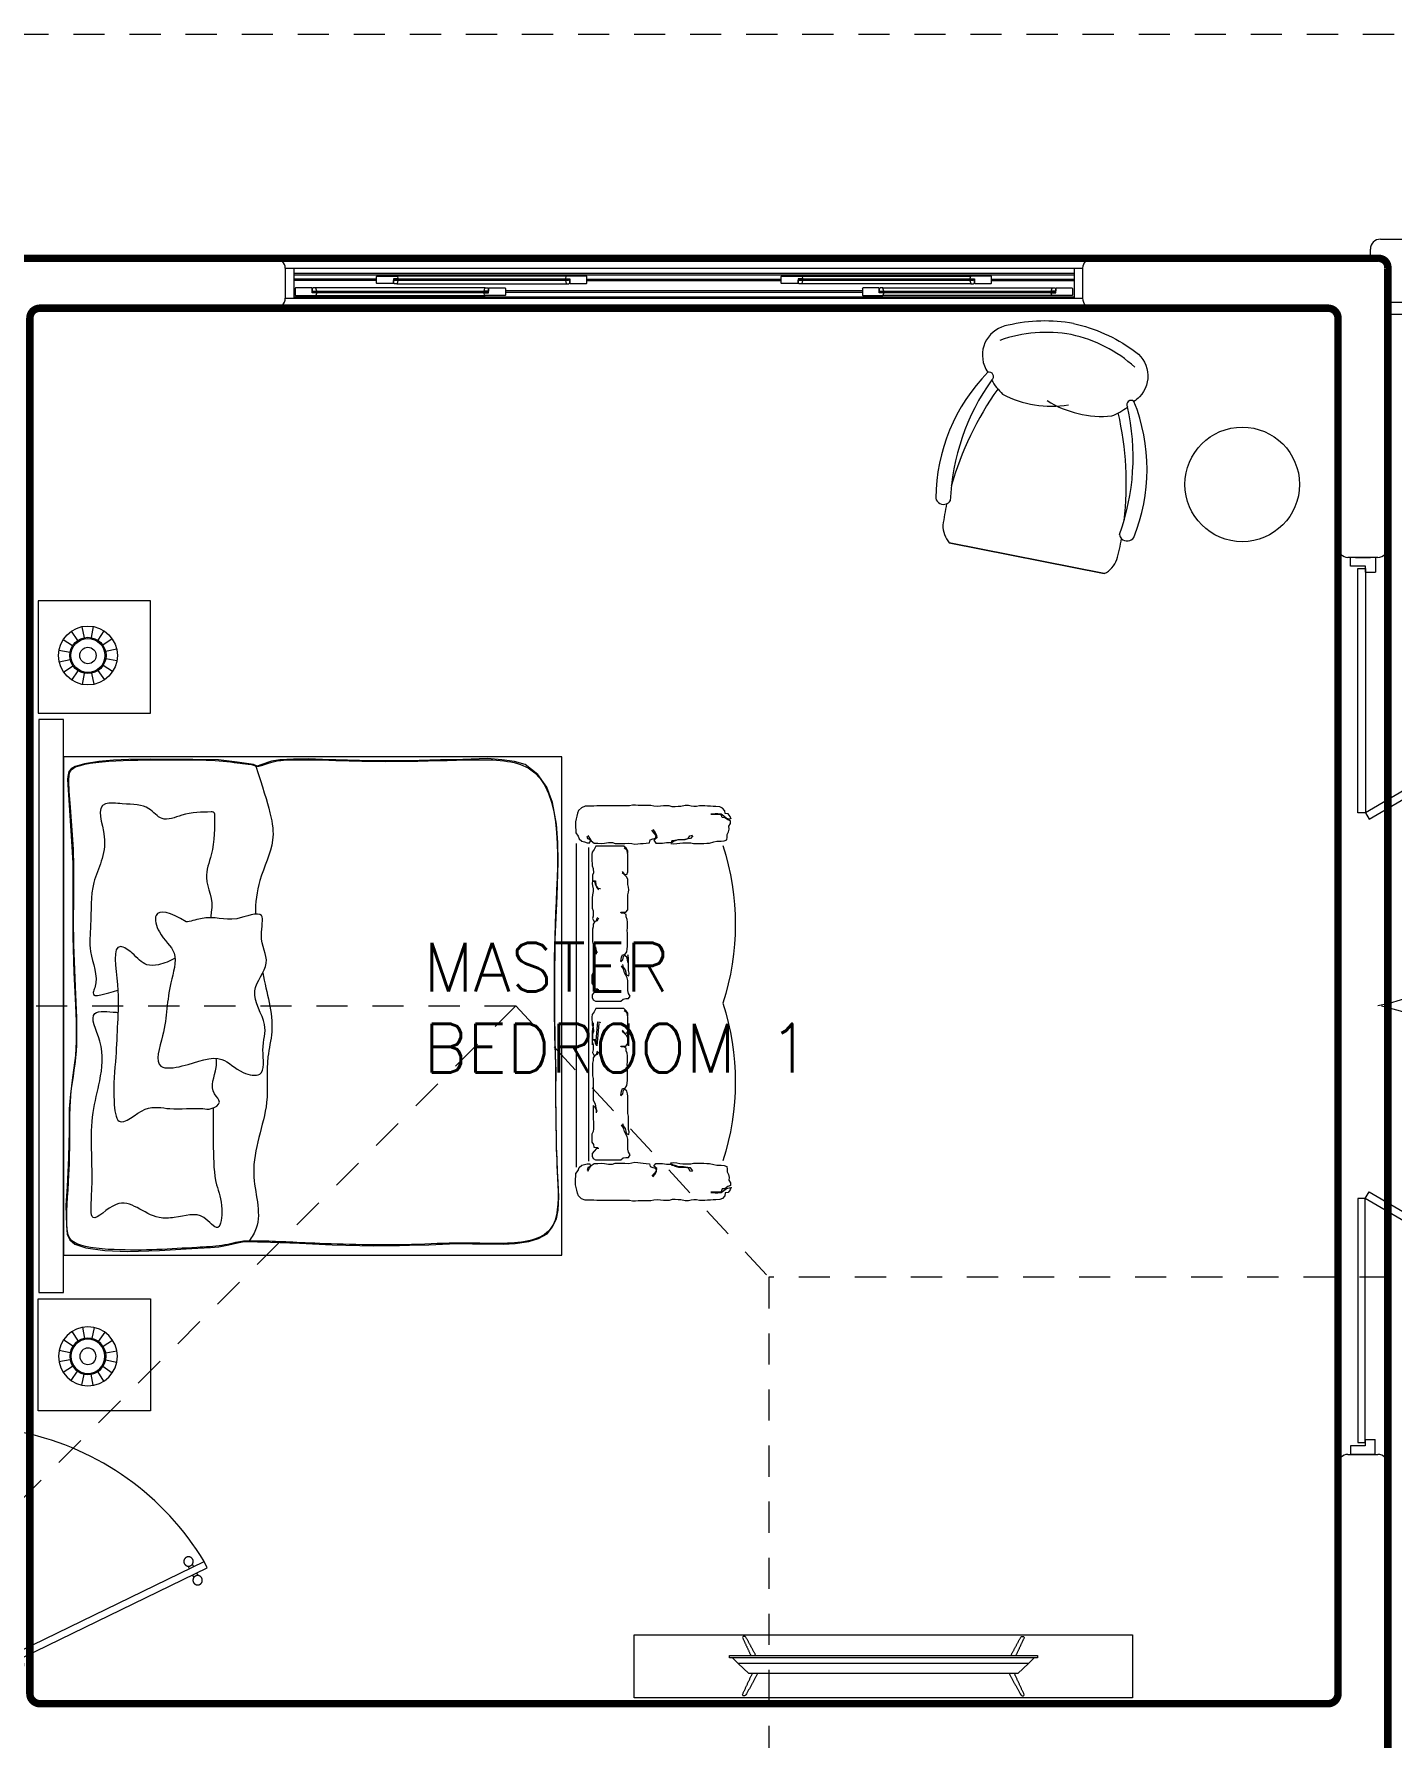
# Model space of a CAD drawing. Header units: metres. Extents: x 113 to 2416, y -346 to 476.
# Drawn here: x 224.13 to 229.58, y -203.99 to -197.15 of the extents above; entities that cross this region are included whole.
import ezdxf

# ---------------------------------------------------------------- set-up
doc = ezdxf.new("R2010")
doc.units = ezdxf.units.M
doc.linetypes.add('0', pattern=[0])
doc.linetypes.add('HIDDEN2', pattern=[0.1875, 0.125, -0.0625])
doc.layers.get('0').update_dxf_attribs({"color": 250, "linetype": '0', "lineweight": 20})
for name, color, linetype, lineweight in [('A-DOOR', 35, 'Continuous', 5), ('A-WALL', 250, 'Continuous', 20), ('baños', 140, 'Continuous', 0), ('cristales', 131, 'Continuous', 0), ('MOBILIARIOS', 252, 'Continuous', 0), ('muros bajitos', 252, 'Continuous', 5), ('piso', 253, 'Continuous', 0), ('textos', 7, 'Continuous', 0)]:
    doc.layers.add(name, color=color, linetype=linetype, lineweight=lineweight)
doc.layers.add('REVESTIMIENTO EXTERIOR', color=7, linetype='Continuous', lineweight=5, true_color=0xffdebd)
doc.layers.add('Techos 1', color=7, linetype='HIDDEN2', lineweight=9, true_color=0x42391a)
doc.styles.get("Standard").update_dxf_attribs({"font": 'arial.ttf', "height": 0.1875})

# ---------------------------------------------------------------- blocks, each defined once
blk = doc.blocks.new('A$Ca3ef8f56')
at = {"layer": 'MOBILIARIOS'}
for p, q in [((0.0032, 0.1527), (0.0032, 1.4519)), ((0.0532, 0.1694), (0.0532, 1.4284))]:
    blk.add_line(p, q, dxfattribs=at)
for points in [[(0.6249, 1.5324), (0.6212, 1.5434), (0.6126, 1.5544), (0.6016, 1.5556), (0.6004, 1.5666), (0.5906, 1.5776), (0.5796, 1.5825), (0.5637, 1.5837), (0.5527, 1.5837), (0.5417, 1.5849), (0.5307, 1.5849), (0.5197, 1.5862), (0.4977, 1.5862), (0.4867, 1.5837), (0.4757, 1.5837), (0.4647, 1.5849), (0.4537, 1.5874), (0.4402, 1.5874), (0.4231, 1.5837), (0.4121, 1.5837), (0.4011, 1.5825), (0.3889, 1.5825), (0.3766, 1.5862), (0.3534, 1.5862), (0.3412, 1.5849), (0.3302, 1.5837), (0.3143, 1.5849), (0.3033, 1.5874), (0.2519, 1.5874), (0.2409, 1.5886), (0.2299, 1.5886), (0.2177, 1.5862), (0.0868, 1.5862), (0.0746, 1.5849), (0.0391, 1.5849), (0.0245, 1.5788), (0.0122, 1.5678), (0.0086, 1.5568), (0.0061, 1.5446), (0.0037, 1.5336), (0, 1.5226), (0, 1.5116), (0.0012, 1.5006), (0.0024, 1.4884), (0.0024, 1.4774), (0.011, 1.4652), (0.0147, 1.4542), (0.0257, 1.4445), (0.0367, 1.442), (0.0477, 1.4383), (0.0587, 1.4383), (0.0611, 1.4493), (0.0501, 1.4542), (0.0477, 1.464)], [(0.4708, 1.4664), (0.4622, 1.4554), (0.4512, 1.4542), (0.4341, 1.4506), (0.4231, 1.4506), (0.4109, 1.4493), (0.3999, 1.4457), (0.3876, 1.4457), (0.3828, 1.4347), (0.395, 1.4335), (0.4072, 1.4347), (0.4194, 1.4371), (0.4317, 1.4383), (0.4635, 1.4383), (0.4745, 1.4359), (0.516, 1.4359), (0.527, 1.4371), (0.5381, 1.4371), (0.5552, 1.442), (0.5674, 1.4445), (0.5845, 1.4445), (0.5968, 1.4457), (0.6078, 1.4493), (0.609, 1.4603), (0.609, 1.4713), (0.6151, 1.4823), (0.6175, 1.4933), (0.6163, 1.5043), (0.6224, 1.5153), (0.6224, 1.5263), (0.6114, 1.53), (0.6004, 1.5385), (0.5894, 1.5397), (0.5845, 1.5507), (0.5735, 1.552), (0.5442, 1.552)], [(0.5442, 1.5544), (0.5613, 1.5556), (0.5723, 1.5556), (0.5845, 1.5544), (0.5955, 1.5458), (0.6065, 1.5373), (0.6175, 1.5348), (0.6212, 1.5348)], [(0.0501, 1.4677), (0.0563, 1.4567), (0.0636, 1.4457), (0.0758, 1.4371), (0.0905, 1.4371), (0.1064, 1.4359), (0.1174, 1.4371), (0.1333, 1.4396), (0.1492, 1.4396), (0.1602, 1.4359), (0.1981, 1.4359), (0.2152, 1.4371), (0.2262, 1.4347), (0.2385, 1.4322), (0.2507, 1.4335), (0.2617, 1.4347), (0.2727, 1.4359), (0.2837, 1.4371), (0.2972, 1.4383), (0.2996, 1.4493), (0.3106, 1.4542), (0.3216, 1.4567), (0.3241, 1.4677), (0.3143, 1.4787), (0.3069, 1.4884)], [(0.3106, 1.4909), (0.3204, 1.4799), (0.3253, 1.4689), (0.3265, 1.4579), (0.3155, 1.4481), (0.3228, 1.4371), (0.3497, 1.4371), (0.3656, 1.4396), (0.3779, 1.4396), (0.3889, 1.4408), (0.3999, 1.4481), (0.4133, 1.4518), (0.4402, 1.4518), (0.4525, 1.4554), (0.4598, 1.4664), (0.4696, 1.4689)], [(0.0844, 1.234), (0.0844, 1.2238), (0.081, 1.2135), (0.0708, 1.205), (0.0708, 1.2579), (0.0725, 1.2715), (0.0725, 1.2988), (0.0708, 1.309), (0.0656, 1.3192), (0.0656, 1.3516), (0.0725, 1.3618), (0.0742, 1.372), (0.0844, 1.3737), (0.0895, 1.3737)], [(0.0946, 1.3772), (0.0844, 1.3772), (0.0759, 1.3874), (0.0673, 1.3976), (0.0673, 1.4078), (0.0708, 1.4181), (0.081, 1.4232), (0.1822, 1.4232), (0.1924, 1.4146), (0.2026, 1.4129), (0.2129, 1.4129), (0.2197, 1.4027), (0.2129, 1.3925), (0.2112, 1.3806), (0.2112, 1.3397), (0.2078, 1.3294), (0.2026, 1.3192), (0.1975, 1.309), (0.1941, 1.2988), (0.189, 1.2885), (0.1856, 1.2817)], [(0.189, 1.2766), (0.1924, 1.2868), (0.1992, 1.2971), (0.2026, 1.3073), (0.2044, 1.3175), (0.2146, 1.3209), (0.2163, 1.3107), (0.2129, 1.3005), (0.2129, 1.2476), (0.2112, 1.2374), (0.2112, 1.1675), (0.2095, 1.1573), (0.2061, 1.1471), (0.1958, 1.1385), (0.1907, 1.1488), (0.189, 1.159), (0.1822, 1.1658)], [(0.0929, 0.9903), (0.0878, 1.0005), (0.0776, 1.0039), (0.0708, 1.0141), (0.0708, 1.0244), (0.069, 1.0346), (0.069, 1.0857), (0.0708, 1.0959), (0.0708, 1.1829), (0.0776, 1.1948), (0.081, 1.205), (0.0827, 1.2152), (0.0861, 1.2272), (0.0861, 1.2289)], [(0.1822, 1.1641), (0.1856, 1.1471), (0.189, 1.1368), (0.1992, 1.1351), (0.2061, 1.1249), (0.2078, 1.1147), (0.2095, 1.1028), (0.2095, 1.0499), (0.2078, 1.0397), (0.2095, 1.0295), (0.2095, 1.0056), (0.2078, 0.9954), (0.2044, 0.9852), (0.2044, 0.9749), (0.1941, 0.9698), (0.1839, 0.9698), (0.1822, 0.9664), (0.2026, 0.9664), (0.2112, 0.9562), (0.2112, 0.8965), (0.2129, 0.8863), (0.2146, 0.8761), (0.2129, 0.9659), (0.2112, 0.9556), (0.2112, 0.9352), (0.2061, 0.925), (0.1958, 0.9147), (0.1873, 0.9079)], [(0.2112, 0.8449), (0.2112, 0.8346), (0.2044, 0.8244), (0.1941, 0.8159), (0.0827, 0.8159), (0.0759, 0.8295), (0.0673, 0.8397), (0.0656, 0.85), (0.0656, 0.8602), (0.0673, 0.8704), (0.0673, 0.8806), (0.0708, 0.8909), (0.0725, 0.9079), (0.069, 0.9181), (0.069, 0.9386), (0.081, 0.9403), (0.0827, 0.959), (0.0895, 0.8693), (0.0998, 0.871), (0.0981, 0.8744)], [(0.0946, 0.8761), (0.0861, 0.9659), (0.081, 0.9556), (0.0793, 0.9454), (0.069, 0.9403), (0.0673, 0.9505), (0.069, 0.9607), (0.0708, 0.8727), (0.0708, 0.8829), (0.069, 0.8965), (0.0673, 0.9085), (0.0673, 0.9494), (0.0708, 0.9613), (0.0708, 0.9818), (0.069, 0.992), (0.0742, 1.0022), (0.0844, 1.0005), (0.0878, 0.9903), (0.0895, 0.9869)], [(0.1873, 0.9028), (0.1958, 0.913), (0.2061, 0.9147), (0.2112, 0.9045), (0.2112, 0.8517), (0.2095, 0.8414), (0.2061, 0.8312), (0.1958, 0.8244)], [(0.0946, 0.74), (0.0844, 0.74), (0.0759, 0.7502), (0.0673, 0.7604), (0.0673, 0.7707), (0.0708, 0.7809), (0.081, 0.786), (0.1822, 0.786), (0.1924, 0.7775), (0.2026, 0.7758), (0.2129, 0.7758), (0.2197, 0.7656), (0.2129, 0.7553), (0.2112, 0.7434), (0.2112, 0.7025), (0.2078, 0.6923), (0.2026, 0.6821), (0.1975, 0.6718), (0.1941, 0.6616), (0.189, 0.6514), (0.1856, 0.6446)], [(0.0844, 0.5968), (0.0844, 0.5866), (0.081, 0.5764), (0.0708, 0.5679), (0.0708, 0.6207), (0.0725, 0.6343), (0.0725, 0.6616), (0.0708, 0.6718), (0.0656, 0.6821), (0.0656, 0.7144), (0.0725, 0.7247), (0.0742, 0.7349), (0.0844, 0.7366), (0.0895, 0.7366)], [(0.189, 0.6394), (0.1924, 0.6497), (0.1992, 0.6599), (0.2026, 0.6701), (0.2044, 0.6803), (0.2146, 0.6838), (0.2163, 0.6735), (0.2129, 0.6633), (0.2129, 0.6105), (0.2112, 0.6002), (0.2112, 0.6304), (0.2095, 0.6201), (0.2061, 0.6099), (0.1958, 0.6014), (0.1907, 0.6116), (0.189, 0.6218), (0.1822, 0.6287)], [(0.0929, 0.4531), (0.0878, 0.4633), (0.0776, 0.4668), (0.0708, 0.477), (0.0708, 0.4872), (0.069, 0.4974), (0.069, 0.5486), (0.0708, 0.5588), (0.0708, 0.6457), (0.0776, 0.6576), (0.081, 0.5679), (0.0827, 0.5781), (0.0861, 0.59), (0.0861, 0.5917)], [(0.1822, 0.627), (0.1856, 0.6099), (0.189, 0.5997), (0.1992, 0.598), (0.2061, 0.5878), (0.2078, 0.5775), (0.2095, 0.5656), (0.2095, 0.5128), (0.2078, 0.5025), (0.2095, 0.4923), (0.2095, 0.4685), (0.2078, 0.4582), (0.2044, 0.448), (0.2044, 0.4378), (0.1941, 0.4327), (0.1839, 0.4327), (0.1822, 0.4293), (0.2026, 0.4293), (0.2112, 0.419), (0.2112, 0.3594), (0.2129, 0.3492), (0.2146, 0.3389), (0.2129, 0.3287), (0.2112, 0.3185), (0.2112, 0.298), (0.2061, 0.2878), (0.1958, 0.2776), (0.1873, 0.2708)], [(0.0946, 0.3389), (0.0861, 0.3287), (0.081, 0.3185), (0.0793, 0.3083), (0.069, 0.3031), (0.0673, 0.3134), (0.069, 0.3236), (0.0708, 0.3355), (0.0708, 0.3457), (0.069, 0.3594), (0.0673, 0.3713), (0.0673, 0.4122), (0.0708, 0.4241), (0.0708, 0.4446), (0.069, 0.4548), (0.0742, 0.465), (0.0844, 0.4633), (0.0878, 0.4531), (0.0895, 0.4497)], [(0.2112, 0.1926), (0.2112, 0.1824), (0.2044, 0.1721), (0.1941, 0.1636), (0.0827, 0.1636), (0.0759, 0.1772), (0.0673, 0.1875), (0.0656, 0.1977), (0.0656, 0.223), (0.0673, 0.2333), (0.0673, 0.2435), (0.0708, 0.2537), (0.0725, 0.2708), (0.069, 0.281), (0.069, 0.3014), (0.081, 0.3031), (0.0827, 0.3219), (0.0895, 0.3321), (0.0998, 0.3338), (0.0981, 0.3372)], [(0.1873, 0.2656), (0.1958, 0.2759), (0.2061, 0.2776), (0.2112, 0.2673), (0.2112, 0.1994), (0.2095, 0.1892), (0.2061, 0.179), (0.1958, 0.1721)], [(0.6249, 0.0562), (0.6212, 0.0452), (0.6126, 0.0342), (0.6016, 0.033), (0.6004, 0.022), (0.5906, 0.011), (0.5796, 0.0061), (0.5637, 0.0049), (0.5527, 0.0049), (0.5417, 0.0037), (0.5307, 0.0037), (0.5197, 0.0024), (0.4977, 0.0024), (0.4867, 0.0049), (0.4757, 0.0049), (0.4647, 0.0037), (0.4537, 0.0012), (0.4402, 0.0012), (0.4231, 0.0049), (0.4121, 0.0049), (0.4011, 0.0061), (0.3889, 0.0061), (0.3766, 0.0024), (0.3534, 0.0024), (0.3412, 0.0037), (0.3302, 0.0049), (0.3143, 0.0037), (0.3033, 0.0012), (0.2519, 0.0012), (0.2409, 0), (0.2299, 0), (0.2177, 0.0024), (0.0868, 0.0024), (0.0746, 0.0037), (0.0391, 0.0037), (0.0245, 0.0098), (0.0122, 0.0208), (0.0086, 0.0318), (0.0061, 0.044), (0.0037, 0.055), (0, 0.066), (0, 0.077), (0.0012, 0.088), (0.0024, 0.1002), (0.0024, 0.1112), (0.011, 0.1234), (0.0147, 0.1344), (0.0257, 0.1441), (0.0367, 0.1466), (0.0477, 0.1503), (0.0587, 0.1503), (0.0611, 0.1393), (0.0501, 0.1344), (0.0477, 0.1246)], [(0.0501, 0.1209), (0.0563, 0.1319), (0.0636, 0.1429), (0.0758, 0.1515), (0.0905, 0.1515), (0.1064, 0.1527), (0.1174, 0.1515), (0.1333, 0.149), (0.1492, 0.149), (0.1602, 0.1527), (0.1981, 0.1527), (0.2152, 0.1515), (0.2262, 0.1539), (0.2385, 0.1564), (0.2507, 0.1551), (0.2617, 0.1539), (0.2727, 0.1527), (0.2837, 0.1515), (0.2972, 0.1503), (0.2996, 0.1393), (0.3106, 0.1344), (0.3216, 0.1319), (0.3241, 0.1209), (0.3143, 0.1099), (0.3069, 0.1002)], [(0.3106, 0.0977), (0.3204, 0.1087), (0.3253, 0.1197), (0.3265, 0.1307), (0.3155, 0.1405), (0.3228, 0.1515), (0.3497, 0.1515), (0.3656, 0.149), (0.3779, 0.149), (0.3889, 0.1478), (0.3999, 0.1405), (0.4133, 0.1368), (0.4402, 0.1368), (0.4525, 0.1332), (0.4598, 0.1222), (0.4696, 0.1197)], [(0.4708, 0.1222), (0.4622, 0.1332), (0.4512, 0.1344), (0.4341, 0.138), (0.4231, 0.138), (0.4109, 0.1393), (0.3999, 0.1429), (0.3876, 0.1429), (0.3828, 0.1539), (0.395, 0.1551), (0.4072, 0.1539), (0.4194, 0.1515), (0.4317, 0.1503), (0.4635, 0.1503), (0.4745, 0.1527), (0.516, 0.1527), (0.527, 0.1515), (0.5381, 0.1515), (0.5552, 0.1466), (0.5674, 0.1441), (0.5845, 0.1441), (0.5968, 0.1429), (0.6078, 0.1393), (0.609, 0.1283), (0.609, 0.1173), (0.6151, 0.1063), (0.6175, 0.0953), (0.6163, 0.0843), (0.6224, 0.0733), (0.6224, 0.0623), (0.6114, 0.0586), (0.6004, 0.0501), (0.5894, 0.0489), (0.5845, 0.0379), (0.5735, 0.0366), (0.5442, 0.0366)], [(0.5442, 0.0342), (0.5613, 0.033), (0.5723, 0.033), (0.5845, 0.0342), (0.5955, 0.0428), (0.6065, 0.0513), (0.6175, 0.0537), (0.6212, 0.0537)]]:
    blk.add_lwpolyline(points, dxfattribs=at)
for centre in [(-0.3846, 1.1107), (-0.3846, 0.4779)]:
    blk.add_arc(centre, 1.0261, 342.03988, 17.96012, dxfattribs=at)
blk = doc.blocks.new('A$Ca77e88c0')
at = {"layer": 'MOBILIARIOS', "linetype": 'Continuous'}
for p, q in [((0, 1.3457), (0.2432, 0.761)), ((0.2435, 0.7603), (0, 1.3457))]:
    blk.add_line(p, q, dxfattribs=at)
for points in [[(1.0081, 1.4216, 0.103931), (0.8565, 1.6353, 0.481643), (0.668, 1.624, 0.047693), (0.6541, 1.5985, 0.047693)], [(1.0081, 1.4216, -0.103931), (1.0528, 1.1635, -0.481643), (0.9119, 1.0378, -0.047693), (0.884, 1.0459, -0.047693)]]:
    blk.add_lwpolyline(points, format="xyb", dxfattribs=at)
blk.add_circle((0.8492, 0.4996), 0.2299, dxfattribs=at)
for centre, radius, start, end in [((0.5212, 0.8742), 0.7364, 79.59643, 123.14146), ((0.6434, 1.5847), 0.0175, 250.45416, 52.05868), ((0.6434, 1.5847), 0.0175, 250.45416, 52.05868), ((0.4617, 1.1866), 0.5495, 23.33144, 53.59476), ((0.4617, 1.1866), 0.5495, 23.33144, 53.59476), ((0.612, 0.6674), 0.9011, 88.37632, 121.47958), ((0.612, 0.6674), 0.9011, 88.37632, 121.47958), ((0.5865, 0.2493), 1.2787, 88.45422, 107.93514), ((0.5865, 0.2493), 1.2787, 88.45422, 107.93514), ((0.8583, 1.4567), 0.2476, 153.21646, 169.91816), ((0.8583, 1.4567), 0.2476, 153.21646, 169.91816), ((0.4823, 0.53), 0.9795, 111.46313, 116.51175), ((0.1421, 1.4684), 0.0325, 136.37866, 235.73513), ((0.1421, 1.4684), 0.0325, 235.69793, 268.75394), ((1.0281, 1.5426), 0.4158, 185.87863, 223.40331), ((1.0281, 1.5426), 0.4158, 185.87863, 223.40331), ((0.0995, 1.3192), 0.1029, 121.9514, 165.06161), ((0.4562, 1.1998), 0.5495, 351.57503, 21.83835), ((0.4562, 1.1998), 0.5495, 351.57503, 21.83835), ((1.108, 1.3505), 0.4158, 181.76648, 219.29117), ((0.1939, 1.6724), 0.9011, 283.69021, 316.79348), ((0.1939, 1.6724), 0.9011, 283.69021, 316.79348), ((0.2766, 1.4622), 0.7364, 282.02833, 325.57337), ((-0.1206, 1.9492), 1.2787, 297.23466, 316.71557), ((-0.1206, 1.9492), 1.2787, 297.23466, 316.71557), ((0.9273, 1.2907), 0.2476, 235.25163, 251.95333), ((0.9273, 1.2907), 0.2476, 235.25163, 251.95333), ((0.8666, 1.048), 0.0175, 353.11111, 154.71564), ((0.8666, 1.048), 0.0175, 353.11111, 154.71564), ((0.2948, 0.8495), 0.1029, 240.09136, 283.20158), ((0.0052, 1.6774), 0.9795, 288.64122, 293.68984), ((0.4307, 0.7745), 0.0325, 169.43466, 268.79113), ((0.4307, 0.7745), 0.0325, 136.37866, 169.43466), ((0.4307, 0.7745), 0.0325, 136.37866, 169.43466)]:
    blk.add_arc(centre, radius, start, end, dxfattribs=at)
blk = doc.blocks.new('A$C58f5b6b7')
at = {"layer": 'MOBILIARIOS'}
for points in [[(0, 0.2526), (2, 0.2526), (2, 0), (0, 0)], [(0.382, 0.1596), (0.382, 0.1691), (1.618, 0.1691), (1.618, 0.1596)]]:
    blk.add_lwpolyline(points, close=True, dxfattribs=at)
for points in [[(1.6059, 0.1595), (1.5823, 0.1372), (1, 0.1372), (0.4177, 0.1372), (0.3941, 0.1595)], [(1.5823, 0.1372), (1.54, 0.0973), (0.46, 0.0973), (0.4177, 0.1372)]]:
    blk.add_lwpolyline(points, dxfattribs=at)
for points, degree in [([(0.4512, 0.2382, -0.0047), (0.4469, 0.2461, -0.0047), (0.4415, 0.2461, -0.0047), (0.4325, 0.2461, -0.0047), (0.4368, 0.237, -0.0047)], 3), ([(0.4368, 0.237, -0.0047), (0.4526, 0.2031, -0.0047), (0.4683, 0.1691, -0.0047)], 2), ([(0.4885, 0.1691, -0.0047), (0.4698, 0.2037, -0.0047), (0.4512, 0.2382, -0.0047)], 2), ([(1.5115, 0.1691, -0.0047), (1.5302, 0.2037, -0.0047), (1.5488, 0.2382, -0.0047)], 2), ([(1.5632, 0.237, -0.0047), (1.5474, 0.2031, -0.0047), (1.5317, 0.1691, -0.0047)], 2), ([(1.5488, 0.2382, -0.0047), (1.5531, 0.2461, -0.0047), (1.5585, 0.2461, -0.0047), (1.5675, 0.2461, -0.0047), (1.5632, 0.237, -0.0047)], 3), ([(0.4368, 0.0172, -0.0047), (0.4554, 0.0572, -0.0047), (0.474, 0.0973, -0.0047)], 2), ([(0.4951, 0.0973, -0.0047), (0.4731, 0.0566, -0.0047), (0.4512, 0.016, -0.0047)], 2), ([(1.5049, 0.0973), (1.5269, 0.0566), (1.5488, 0.016)], 2), ([(1.5632, 0.0172), (1.5446, 0.0572), (1.526, 0.0973)], 2)]:
    blk.add_open_spline(points, degree=degree, dxfattribs=at)
for points in [[(0.4512, 0.016, -0.0047), (0.4469, 0.0081, -0.0047), (0.4415, 0.0081, -0.0047), (0.4325, 0.0081, -0.0047), (0.4368, 0.0172, -0.0047)], [(1.5488, 0.016), (1.5531, 0.0081), (1.5585, 0.0081), (1.5675, 0.0081), (1.5632, 0.0172)]]:
    blk.add_open_spline(points, degree=3, knots=[-0.08544201, -0.08544201, -0.08544201, -0.08544201, -0.04272101, 0, 0, 0, 0], dxfattribs=at)
blk = doc.blocks.new('A$Cb50f4bf1')
at = {"layer": 'MOBILIARIOS'}
for p, q in [((0.45, 0.45), (0, 0.45)), ((0, 0.45), (0, 0)), ((0.45, 0), (0.45, 0.45)), ((0.1635, 0.348), (0.1893, 0.3107)), ((0.2058, 0.3663), (0.2154, 0.322)), ((0.2519, 0.3671), (0.2438, 0.3224)), ((0.2948, 0.3501), (0.2703, 0.312)), ((0.1314, 0.3148), (0.1695, 0.2902)), ((0.328, 0.318), (0.2907, 0.2922)), ((0.3463, 0.2757), (0.302, 0.2661)), ((0.1144, 0.2719), (0.1591, 0.2638)), ((0.1152, 0.2258), (0.1595, 0.2353)), ((0.1335, 0.1834), (0.1708, 0.2092)), ((0.3301, 0.1867), (0.292, 0.2112)), ((0.3471, 0.2296), (0.3025, 0.2377)), ((0.1667, 0.1514), (0.1913, 0.1895)), ((0.2096, 0.1344), (0.2177, 0.179)), ((0.2557, 0.1352), (0.2462, 0.1795)), ((0.2981, 0.1535), (0.2723, 0.1908)), ((0, 0), (0.45, 0))]:
    blk.add_line(p, q, dxfattribs=at)
for radius in [0.1182, 0.0729, 0.0684, 0.0328]:
    blk.add_circle((0.2308, 0.2507), radius, dxfattribs=at)
blk = doc.blocks.new('puerta 1.00')
at = {"layer": 'A-DOOR'}
for p, q in [((-0.15, -0.0125), (-0.9369, -0.3949)), ((-0.1376, -0.038), (-0.9245, -0.4204)), ((-0.1376, -0.038), (-0.15, -0.0125)), ((-0.9369, -0.3949), (-0.9245, -0.4204)), ((-0.8946, -0.3743), (-0.8996, -0.3641)), ((-0.8777, -0.3661), (-0.8826, -0.3559)), ((-0.8822, -0.3998), (-0.8772, -0.4101)), ((-0.8653, -0.3916), (-0.8603, -0.4018))]:
    blk.add_line(p, q, dxfattribs=at)
for points in [[(-0.08, 0), (-0.08, -0.025), (-0.125, -0.025), (-0.125, -0.0125), (-0.2, -0.0125), (-0.2, 0), (-0.08, 0)], [(-0.08, -0.95), (-0.08, -0.925), (-0.125, -0.925), (-0.125, -0.9375), (-0.2, -0.9375), (-0.2, -0.95), (-0.08, -0.95)]]:
    blk.add_lwpolyline(points, dxfattribs=at)
blk.add_arc((0.0366, 0.1602), 1.1229, 211.13358, 257.83427, dxfattribs=at)
for points in [[(-0.8982, -0.3642), (-0.9033, -0.3642), (-0.912, -0.3591), (-0.917, -0.3504), (-0.917, -0.3403), (-0.912, -0.3316), (-0.9033, -0.3265), (-0.8932, -0.3265), (-0.8844, -0.3316), (-0.8794, -0.3403), (-0.8794, -0.3504), (-0.8844, -0.3591), (-0.8932, -0.3642), (-0.8982, -0.3642)], [(-0.8617, -0.4394), (-0.8667, -0.4394), (-0.8754, -0.4344), (-0.8805, -0.4256), (-0.8805, -0.4156), (-0.8754, -0.4068), (-0.8667, -0.4018), (-0.8566, -0.4018), (-0.8479, -0.4068), (-0.8428, -0.4156), (-0.8428, -0.4257), (-0.8479, -0.4344), (-0.8566, -0.4394), (-0.8617, -0.4394)]]:
    blk.add_open_spline(points, degree=2, dxfattribs=at)
blk = doc.blocks.new('A$C2f9b60d5')
at = {"layer": 'A-DOOR'}
for p, q in [((0, 0.1005), (0.06, 0.1005)), ((0, 0.1005), (0, 0.0005)), ((0.06, 0.0605), (0.06, 0.1005)), ((3.6, 0.1), (3.54, 0.1)), ((3.54, 0.06), (3.54, 0.1)), ((3.6, 0.1), (3.6, 0)), ((0.035, 0.0005), (0, 0.0005)), ((0.035, 0.0605), (0.035, 0.0005)), ((0.06, 0.0605), (0.035, 0.0605)), ((3.54, 0.06), (3.565, 0.06)), ((3.565, 0.06), (3.565, 0)), ((3.565, 0), (3.6, 0))]:
    blk.add_line(p, q, dxfattribs=at)
for points in [[(0.6314, 0.7341), (1.0247, 0.0604), (1.0509, 0.0757), (0.6576, 0.7494)], [(2.9658, 0.7337), (2.5723, 0.0601), (2.5462, 0.0754), (2.9397, 0.749)], [(0.0446, 0.0605), (1.0247, 0.0604), (1.0247, 0.0301), (0.0446, 0.0302)], [(3.5524, 0.06), (2.5723, 0.0601), (2.5723, 0.0298), (3.5524, 0.0297)]]:
    blk.add_lwpolyline(points, close=True, dxfattribs=at)
at = {"layer": 'A-DOOR', "linetype": 'HIDDEN2'}
for centre, start, end in [((0.96, -0.0488), 10.76134, 110.74881), ((2.637, -0.0491), 69.23247, 169.21994)]:
    blk.add_arc(centre, 0.8536, start, end, dxfattribs=at)
blk = doc.blocks.new('PL BASE 2N NASAS 09')
at = {"layer": 'A-DOOR'}
for p, q in [((175.1325, -5.2117), (178.4125, -5.2117)), ((175.1725, -5.2517), (178.3725, -5.2517)), ((175.2065, -5.2517), (175.2065, -5.3717)), ((178.3385, -5.2517), (178.3385, -5.3717)), ((175.2065, -5.2717), (178.3385, -5.2717)), ((175.214, -5.3307), (175.2125, -5.3322)), ((175.2125, -5.3322), (175.2125, -5.3592)), ((175.279, -5.3307), (175.214, -5.3307)), ((175.2805, -5.3322), (175.279, -5.3307)), ((175.2805, -5.3497), (175.2805, -5.3322)), ((175.9753, -5.3297), (175.2938, -5.3297)), ((175.5385, -5.2842), (175.54, -5.2827)), ((175.5385, -5.3112), (175.5385, -5.2842)), ((175.54, -5.3127), (175.5385, -5.3112)), ((175.54, -5.2827), (175.6207, -5.2827)), ((175.605, -5.3127), (175.54, -5.3127)), ((175.6065, -5.3112), (175.605, -5.3127)), ((175.624, -5.2937), (175.6065, -5.2937)), ((175.6065, -5.2937), (175.6065, -5.3112)), ((175.6065, -5.2967), (175.6115, -5.2967)), ((175.6065, -5.2967), (175.6115, -5.2967)), ((175.6115, -5.2947), (175.6175, -5.2987)), ((175.6115, -5.2987), (175.6175, -5.2947)), ((175.6198, -5.3137), (176.3013, -5.3137)), ((175.6207, -5.2827), (175.6225, -5.2842)), ((176.3004, -5.2827), (175.6207, -5.2827)), ((175.6225, -5.2842), (175.6245, -5.2922)), ((175.6245, -5.2932), (175.624, -5.2937)), ((175.6245, -5.2922), (175.6245, -5.2932)), ((175.9885, -5.3322), (175.99, -5.3307)), ((175.9885, -5.3497), (175.9885, -5.3322)), ((175.99, -5.3307), (176.055, -5.3307)), ((176.0565, -5.3322), (176.055, -5.3307)), ((176.0565, -5.3322), (176.0565, -5.3592)), ((176.2986, -5.2842), (176.2965, -5.2922)), ((176.2965, -5.2922), (176.2965, -5.2932)), ((176.2965, -5.2932), (176.297, -5.2937)), ((176.297, -5.2937), (176.3145, -5.2937)), ((176.3004, -5.2827), (176.2986, -5.2842)), ((176.381, -5.2827), (176.3004, -5.2827)), ((176.3095, -5.2947), (176.3035, -5.2987)), ((176.3095, -5.2987), (176.3035, -5.2947)), ((176.3145, -5.2967), (176.3095, -5.2967)), ((176.3145, -5.2967), (176.3095, -5.2967)), ((176.3145, -5.2937), (176.3145, -5.3112)), ((176.3145, -5.3112), (176.316, -5.3127)), ((176.316, -5.3127), (176.381, -5.3127)), ((176.3825, -5.2842), (176.381, -5.2827)), ((176.381, -5.3127), (176.3825, -5.3112)), ((176.3825, -5.3112), (176.3825, -5.2842)), ((177.1625, -5.2842), (177.164, -5.2827)), ((177.1625, -5.3112), (177.1625, -5.2842)), ((177.164, -5.3127), (177.1625, -5.3112)), ((177.164, -5.2827), (177.2447, -5.2827)), ((177.229, -5.3127), (177.164, -5.3127)), ((177.2305, -5.3112), (177.229, -5.3127)), ((177.248, -5.2937), (177.2305, -5.2937)), ((177.2305, -5.2937), (177.2305, -5.3112)), ((177.2305, -5.2967), (177.2355, -5.2967)), ((177.2305, -5.2967), (177.2355, -5.2967)), ((177.2355, -5.2947), (177.2415, -5.2987)), ((177.2355, -5.2987), (177.2415, -5.2947)), ((177.9253, -5.3137), (177.2438, -5.3137)), ((177.2447, -5.2827), (177.2465, -5.2842)), ((177.2447, -5.2827), (177.9244, -5.2827)), ((177.2465, -5.2842), (177.2485, -5.2922)), ((177.2485, -5.2932), (177.248, -5.2937)), ((177.2485, -5.2922), (177.2485, -5.2932)), ((177.4885, -5.3322), (177.49, -5.3307)), ((177.4885, -5.3322), (177.4885, -5.3592)), ((177.555, -5.3307), (177.49, -5.3307)), ((177.5565, -5.3322), (177.555, -5.3307)), ((177.5565, -5.3497), (177.5565, -5.3322)), ((177.5698, -5.3297), (178.2513, -5.3297)), ((177.9226, -5.2842), (177.9205, -5.2922)), ((177.9205, -5.2922), (177.9205, -5.2932)), ((177.9205, -5.2932), (177.921, -5.2937)), ((177.921, -5.2937), (177.9385, -5.2937)), ((177.9244, -5.2827), (177.9226, -5.2842)), ((178.005, -5.2827), (177.9244, -5.2827)), ((177.9335, -5.2947), (177.9275, -5.2987)), ((177.9335, -5.2987), (177.9275, -5.2947)), ((177.9385, -5.2967), (177.9335, -5.2967)), ((177.9385, -5.2967), (177.9335, -5.2967)), ((177.9385, -5.2937), (177.9385, -5.3112)), ((177.9385, -5.3112), (177.94, -5.3127)), ((177.94, -5.3127), (178.005, -5.3127)), ((178.0065, -5.2842), (178.005, -5.2827)), ((178.005, -5.3127), (178.0065, -5.3112)), ((178.0065, -5.3112), (178.0065, -5.2842)), ((178.2645, -5.3322), (178.266, -5.3307)), ((178.2645, -5.3497), (178.2645, -5.3322)), ((178.266, -5.3307), (178.331, -5.3307)), ((178.331, -5.3307), (178.3325, -5.3322)), ((178.3325, -5.3322), (178.3325, -5.3592)), ((175.1725, -5.3717), (178.3725, -5.3717)), ((175.2125, -5.3592), (175.214, -5.3607)), ((175.214, -5.3607), (175.2947, -5.3607)), ((175.2805, -5.3467), (175.2855, -5.3467)), ((175.2805, -5.3467), (175.2855, -5.3467)), ((175.298, -5.3497), (175.2805, -5.3497)), ((175.2855, -5.3487), (175.2915, -5.3447)), ((175.2855, -5.3447), (175.2915, -5.3487)), ((175.2947, -5.3607), (175.2965, -5.3593)), ((175.2947, -5.3607), (175.9744, -5.3607)), ((175.2965, -5.3593), (175.2985, -5.3512)), ((175.2985, -5.3502), (175.298, -5.3497)), ((175.2985, -5.3512), (175.2985, -5.3502)), ((175.9705, -5.3502), (175.971, -5.3497)), ((175.9705, -5.3512), (175.9705, -5.3502)), ((175.9726, -5.3593), (175.9705, -5.3512)), ((175.971, -5.3497), (175.9885, -5.3497)), ((175.9744, -5.3607), (175.9726, -5.3593)), ((176.055, -5.3607), (175.9744, -5.3607)), ((175.9835, -5.3487), (175.9775, -5.3447)), ((175.9835, -5.3447), (175.9775, -5.3487)), ((175.9885, -5.3467), (175.9835, -5.3467)), ((175.9885, -5.3467), (175.9835, -5.3467)), ((176.0565, -5.3592), (176.055, -5.3607)), ((177.4885, -5.3592), (177.49, -5.3607)), ((177.49, -5.3607), (177.5707, -5.3607)), ((177.5565, -5.3467), (177.5615, -5.3467)), ((177.5565, -5.3467), (177.5615, -5.3467)), ((177.574, -5.3497), (177.5565, -5.3497)), ((177.5615, -5.3487), (177.5675, -5.3447)), ((177.5615, -5.3447), (177.5675, -5.3487)), ((177.5707, -5.3607), (177.5725, -5.3593)), ((178.2504, -5.3607), (177.5707, -5.3607)), ((177.5725, -5.3593), (177.5745, -5.3512)), ((177.5745, -5.3502), (177.574, -5.3497)), ((177.5745, -5.3512), (177.5745, -5.3502)), ((178.2465, -5.3502), (178.247, -5.3497)), ((178.2465, -5.3512), (178.2465, -5.3502)), ((178.2486, -5.3593), (178.2465, -5.3512)), ((178.247, -5.3497), (178.2645, -5.3497)), ((178.2504, -5.3607), (178.2486, -5.3593)), ((178.331, -5.3607), (178.2504, -5.3607)), ((178.2595, -5.3487), (178.2535, -5.3447)), ((178.2595, -5.3447), (178.2535, -5.3487)), ((178.2645, -5.3467), (178.2595, -5.3467)), ((178.2645, -5.3467), (178.2595, -5.3467)), ((178.3325, -5.3592), (178.331, -5.3607)), ((175.1325, -5.4117), (178.4125, -5.4117))]:
    blk.add_line(p, q, dxfattribs=at)
at = {"layer": 'A-DOOR', "color": 8}
for p, q in [((175.2065, -5.2777), (178.3385, -5.2777)), ((175.5385, -5.2947), (175.2065, -5.2947)), ((175.5385, -5.3007), (175.2065, -5.3007)), ((176.3825, -5.2947), (177.1625, -5.2947)), ((176.3825, -5.3007), (177.1625, -5.3007)), ((178.0065, -5.2947), (178.3385, -5.2947)), ((178.0065, -5.3007), (178.3385, -5.3007)), ((175.2065, -5.3657), (178.3385, -5.3657)), ((177.4885, -5.3427), (176.0565, -5.3427)), ((177.4885, -5.3487), (176.0565, -5.3487))]:
    blk.add_line(p, q, dxfattribs=at)
at = {"layer": 'A-DOOR'}
for points in [[(175.2827, -5.3312, -0.341999), (175.2808, -5.3327), (175.2805, -5.3331), (175.2805, -5.3427), (175.2815, -5.3437), (175.2985, -5.3437), (175.2985, -5.3432), (175.2952, -5.3308, 0.339454), (175.2938, -5.3297), (175.2846, -5.3297, 0.341999)], [(175.6087, -5.3122, 0.341999), (175.6068, -5.3107), (175.6065, -5.3104), (175.6065, -5.3007), (175.6075, -5.2997), (175.6245, -5.2997), (175.6245, -5.3002), (175.6212, -5.3126, -0.339454), (175.6198, -5.3137), (175.6106, -5.3137, -0.341999)], [(175.9864, -5.3312, 0.341999), (175.9883, -5.3327), (175.9885, -5.3331), (175.9885, -5.3427), (175.9875, -5.3437), (175.9705, -5.3437), (175.9705, -5.3432), (175.9739, -5.3308, -0.339454), (175.9753, -5.3297), (175.9845, -5.3297, -0.341999)], [(176.3124, -5.3122, -0.341999), (176.3143, -5.3107), (176.3145, -5.3104), (176.3145, -5.3007), (176.3135, -5.2997), (176.2965, -5.2997), (176.2965, -5.3002), (176.2999, -5.3126, 0.339454), (176.3013, -5.3137), (176.3105, -5.3137, 0.341999)], [(177.2327, -5.3122, 0.341999), (177.2308, -5.3107), (177.2305, -5.3104), (177.2305, -5.3007), (177.2315, -5.2997), (177.2485, -5.2997), (177.2485, -5.3002), (177.2452, -5.3126, -0.339454), (177.2438, -5.3137), (177.2346, -5.3137, -0.341999)], [(177.5587, -5.3312, -0.341999), (177.5568, -5.3327), (177.5565, -5.3331), (177.5565, -5.3427), (177.5575, -5.3437), (177.5745, -5.3437), (177.5745, -5.3432), (177.5712, -5.3308, 0.339454), (177.5698, -5.3297), (177.5606, -5.3297, 0.341999)], [(177.9364, -5.3122, -0.341999), (177.9383, -5.3107), (177.9385, -5.3104), (177.9385, -5.3007), (177.9375, -5.2997), (177.9205, -5.2997), (177.9205, -5.3002), (177.9239, -5.3126, 0.339454), (177.9253, -5.3137), (177.9345, -5.3137, 0.341999)], [(178.2624, -5.3312, 0.341999), (178.2643, -5.3327), (178.2645, -5.3331), (178.2645, -5.3427), (178.2635, -5.3437), (178.2465, -5.3437), (178.2465, -5.3432), (178.2499, -5.3308, -0.339454), (178.2513, -5.3297), (178.2605, -5.3297, -0.341999)]]:
    blk.add_lwpolyline(points, format="xyb", close=True, dxfattribs=at)
for points in [[(175.6065, -5.2967), (175.6115, -5.2967), (175.6115, -5.2967), (175.6065, -5.2967)], [(176.3095, -5.2947), (175.6115, -5.2947), (175.6115, -5.2987), (176.3095, -5.2987)], [(175.6115, -5.2947), (175.6175, -5.2947), (175.6175, -5.2987), (175.6115, -5.2987)], [(175.624, -5.2937), (175.612, -5.2937), (175.612, -5.2947), (175.624, -5.2947)], [(175.624, -5.2987), (175.612, -5.2987), (175.612, -5.2997), (175.624, -5.2997)], [(175.6175, -5.2947), (175.6225, -5.2947), (175.6225, -5.2987), (175.6175, -5.2987)], [(176.297, -5.2937), (176.309, -5.2937), (176.309, -5.2947), (176.297, -5.2947)], [(176.297, -5.2987), (176.309, -5.2987), (176.309, -5.2997), (176.297, -5.2997)], [(176.3035, -5.2947), (176.2985, -5.2947), (176.2985, -5.2987), (176.3035, -5.2987)], [(176.3095, -5.2947), (176.3035, -5.2947), (176.3035, -5.2987), (176.3095, -5.2987)], [(176.3145, -5.2967), (176.3095, -5.2967), (176.3095, -5.2967), (176.3145, -5.2967)], [(177.2305, -5.2967), (177.2355, -5.2967), (177.2355, -5.2967), (177.2305, -5.2967)], [(177.2355, -5.2947), (177.2415, -5.2947), (177.2415, -5.2987), (177.2355, -5.2987)], [(177.2355, -5.2947), (177.9335, -5.2947), (177.9335, -5.2987), (177.2355, -5.2987)], [(177.248, -5.2937), (177.236, -5.2937), (177.236, -5.2947), (177.248, -5.2947)], [(177.248, -5.2987), (177.236, -5.2987), (177.236, -5.2997), (177.248, -5.2997)], [(177.2415, -5.2947), (177.2465, -5.2947), (177.2465, -5.2987), (177.2415, -5.2987)], [(177.921, -5.2937), (177.933, -5.2937), (177.933, -5.2947), (177.921, -5.2947)], [(177.921, -5.2987), (177.933, -5.2987), (177.933, -5.2997), (177.921, -5.2997)], [(177.9275, -5.2947), (177.9225, -5.2947), (177.9225, -5.2987), (177.9275, -5.2987)], [(177.9335, -5.2947), (177.9275, -5.2947), (177.9275, -5.2987), (177.9335, -5.2987)], [(177.9385, -5.2967), (177.9335, -5.2967), (177.9335, -5.2967), (177.9385, -5.2967)], [(175.2805, -5.3467), (175.2855, -5.3467), (175.2855, -5.3467), (175.2805, -5.3467)], [(175.2855, -5.3487), (175.2915, -5.3487), (175.2915, -5.3447), (175.2855, -5.3447)], [(175.2855, -5.3487), (175.9835, -5.3487), (175.9835, -5.3447), (175.2855, -5.3447)], [(175.298, -5.3447), (175.286, -5.3447), (175.286, -5.3437), (175.298, -5.3437)], [(175.298, -5.3497), (175.286, -5.3497), (175.286, -5.3487), (175.298, -5.3487)], [(175.2915, -5.3487), (175.2965, -5.3487), (175.2965, -5.3447), (175.2915, -5.3447)], [(175.971, -5.3447), (175.983, -5.3447), (175.983, -5.3437), (175.971, -5.3437)], [(175.971, -5.3497), (175.983, -5.3497), (175.983, -5.3487), (175.971, -5.3487)], [(175.9775, -5.3487), (175.9725, -5.3487), (175.9725, -5.3447), (175.9775, -5.3447)], [(175.9835, -5.3487), (175.9775, -5.3487), (175.9775, -5.3447), (175.9835, -5.3447)], [(175.9885, -5.3467), (175.9835, -5.3467), (175.9835, -5.3467), (175.9885, -5.3467)], [(177.5565, -5.3467), (177.5615, -5.3467), (177.5615, -5.3467), (177.5565, -5.3467)], [(178.2595, -5.3487), (177.5615, -5.3487), (177.5615, -5.3447), (178.2595, -5.3447)], [(177.5615, -5.3487), (177.5675, -5.3487), (177.5675, -5.3447), (177.5615, -5.3447)], [(177.574, -5.3447), (177.562, -5.3447), (177.562, -5.3437), (177.574, -5.3437)], [(177.574, -5.3497), (177.562, -5.3497), (177.562, -5.3487), (177.574, -5.3487)], [(177.5675, -5.3487), (177.5725, -5.3487), (177.5725, -5.3447), (177.5675, -5.3447)], [(178.247, -5.3447), (178.259, -5.3447), (178.259, -5.3437), (178.247, -5.3437)], [(178.247, -5.3497), (178.259, -5.3497), (178.259, -5.3487), (178.247, -5.3487)], [(178.2535, -5.3487), (178.2485, -5.3487), (178.2485, -5.3447), (178.2535, -5.3447)], [(178.2595, -5.3487), (178.2535, -5.3487), (178.2535, -5.3447), (178.2595, -5.3447)], [(178.2645, -5.3467), (178.2595, -5.3467), (178.2595, -5.3467), (178.2645, -5.3467)]]:
    blk.add_lwpolyline(points, close=True, dxfattribs=at)
at = {"layer": 'A-DOOR', "color": 7}
for points in [[(176.3095, -5.2987), (175.6115, -5.2987), (175.6115, -5.2947), (176.3095, -5.2947)], [(177.2355, -5.2987), (177.9335, -5.2987), (177.9335, -5.2947), (177.2355, -5.2947)], [(175.2855, -5.3447), (175.9835, -5.3447), (175.9835, -5.3487), (175.2855, -5.3487)], [(178.2595, -5.3447), (177.5615, -5.3447), (177.5615, -5.3487), (178.2595, -5.3487)]]:
    blk.add_lwpolyline(points, close=True, dxfattribs=at)
at = {"layer": 'A-WALL'}
for p, q in [((172.8375, -5.2117), (175.1325, -5.2117)), ((175.1725, -5.2517), (175.1725, -5.3717)), ((178.3725, -5.2517), (178.3725, -5.3717)), ((178.4125, -5.2117), (179.5575, -5.2117)), ((178.4125, -5.2117), (179.5575, -5.2117)), ((179.5975, -5.2517), (179.5975, -6.3717)), ((174.1875, -5.4117), (175.1325, -5.4117)), ((178.4125, -5.4117), (179.3575, -5.4117)), ((179.3975, -5.4517), (179.3975, -6.3717)), ((179.5575, -6.4117), (179.4375, -6.4117)), ((179.4675, -6.4117), (179.5275, -6.4117)), ((179.4375, -10.0117), (179.5575, -10.0117)), ((179.3975, -10.0517), (179.3975, -10.9717)), ((179.5975, -10.0517), (179.5975, -11.9718)), ((174.1875, -11.0117), (179.3575, -11.0117))]:
    blk.add_line(p, q, dxfattribs=at)
for centre, start, end in [((175.1325, -5.2517), 0, 90), ((178.4125, -5.2517), 90, 180), ((179.5575, -5.2517), 0, 90), ((175.1325, -5.3717), 270, 0), ((178.4125, -5.3717), 180, 270), ((174.1875, -5.4517), 90, 180), ((179.3575, -5.4517), 0, 90), ((179.4375, -6.3717), 180, 270), ((179.5575, -6.3717), 270, 0), ((179.4375, -10.0517), 90, 180), ((179.5575, -10.0517), 360, 90), ((174.1875, -10.9717), 180, 270), ((179.3575, -10.9717), 270, 360)]:
    blk.add_arc(centre, 0.04, start, end, dxfattribs=at)
at = {"layer": 'cristales', "const_width": 0.004}
for points in [[(176.2985, -5.2967), (175.6225, -5.2967)], [(177.2465, -5.2967), (177.9225, -5.2967)], [(175.2965, -5.3467), (175.9725, -5.3467)], [(178.2485, -5.3467), (177.5725, -5.3467)]]:
    blk.add_lwpolyline(points, dxfattribs=at)
at = {"layer": 'muros bajitos'}
for p, q in [((183.9975, -5.3889), (179.5975, -5.3889)), ((183.9975, -5.4367), (179.5975, -5.4367))]:
    blk.add_line(p, q, dxfattribs=at)
at = {"layer": 'piso'}
for p, q in [((179.5275, -5.2117), (179.5275, -5.1749)), ((179.5675, -5.1349), (184.6325, -5.1349)), ((179.5975, -6.3717), (179.5975, -10.0517))]:
    blk.add_line(p, q, dxfattribs=at)
blk.add_arc((179.5675, -5.1749), 0.04, 90, 180, dxfattribs=at)
at = {"layer": 'Techos 1'}
for p, q in [((157.4475, -4.3117), (185.4975, -4.3117)), ((161.3475, -8.2117), (176.0975, -8.2117)), ((172.1943, -12.1117), (176.0975, -8.2117)), ((176.0975, -8.2117), (177.1135, -9.3009))]:
    blk.add_line(p, q, dxfattribs=at)
blk.add_lwpolyline([(180.5084, -9.3009), (177.1135, -9.3009), (177.1135, -21.1225), (180.5084, -21.1225)], close=True, dxfattribs=at)
at = {"color": 1, "rotation": 270}
blk.add_blockref('A$C2f9b60d5', (179.447, -6.4117), dxfattribs=at)
at = {"layer": 'A-DOOR', "rotation": 180}
blk.add_blockref('puerta 1.00', (173.9225, -10.8618), dxfattribs=at)
at = {"layer": 'baños', "linetype": 'Continuous', "flags": 8}
for tag, p in [('MODELNUMBER', (167.1329, -5.6306, 0)), ('TRADENAME', (167.1329, -5.6307, 0)), ('PRODUCT', (167.1329, -5.6307, 0)), ('MATERIAL', (167.1329, -5.6307, 0)), ('MODELNUMBER', (168.3076, -5.6306, 0)), ('TRADENAME', (168.3076, -5.6307, 0)), ('PRODUCT', (168.3076, -5.6307, 0)), ('MATERIAL', (168.3076, -5.6307, 0))]:
    blk.add_attdef(tag, p, '', height=0.0000254, rotation=180.00008, dxfattribs=at)
at = {"layer": 'baños', "linetype": 'Continuous'}
for tag, p, rotation in [('MODELNUMBER', (169.2428, -19.7065), 180.00008), ('TRADENAME', (169.2428, -19.7064), 180.00008), ('MATERIAL', (169.243, -19.7063), 180.00008), ('PRODUCT', (169.243, -19.7064), 180.00008), ('MODELNUMBER', (169.9524, -19.7065), 179.99992), ('MATERIAL', (169.9524, -19.7063), 179.99992), ('TRADENAME', (169.9524, -19.7064), 179.99992), ('PRODUCT', (169.9524, -19.7064), 179.99992)]:
    blk.add_attdef(tag, p, '', height=0.0000254, rotation=rotation, dxfattribs=at)
at = {"layer": 'textos', "insert": (175.7272, -8.4784), "char_height": 0.195, "width": 1.854973, "attachment_point": 7}
blk.add_mtext('{\\Fromans|c0;MASTER BEDROOM 1}', dxfattribs=at)
blk = doc.blocks.new('PL MUEBLES 2N NASAS 09')
at = {"layer": 'MOBILIARIOS'}
for points in [[(224.0973, 53.3553), (224.1973, 53.3553), (224.1973, 55.6553), (224.0973, 55.6553)], [(224.1973, 53.5053), (226.1973, 53.5053), (226.1973, 55.5053), (224.1973, 55.5053)], [(224.2134, 55.4138), (224.2291, 55.1664), (224.2339, 55.0782), (224.2348, 54.8338), (224.2348, 54.7825), (224.2386, 54.64), (224.2452, 54.5084), (224.2471, 54.4428), (224.2471, 54.363), (224.2443, 54.3069), (224.2329, 54.2185), (224.2243, 54.1507), (224.2195, 54.0917), (224.2195, 53.9958), (224.2186, 53.9577), (224.2167, 53.896), (224.212, 53.781), (224.2063, 53.704), (224.2082, 53.6238), (224.212, 53.5887), (224.2215, 53.5668), (224.2424, 53.5488), (224.2861, 53.5345), (224.3625, 53.524), (224.4555, 53.5202), (224.582, 53.524), (224.6884, 53.5298), (224.7362, 53.5336), (224.7865, 53.5355), (224.8197, 53.5383), (224.8596, 53.5469), (224.8947, 53.5545), (224.9213, 53.5593), (225.0273, 53.5574), (225.1434, 53.5526), (225.2744, 53.5459), (225.4402, 53.5421), (225.5454, 53.5435), (225.5855, 53.5452), (225.6632, 53.5469), (225.7463, 53.5511), (225.7856, 53.5519), (225.8375, 53.5502), (225.8859, 53.5502), (225.9628, 53.5494), (226.0093, 53.552), (226.0636, 53.5595), (226.1037, 53.5721), (226.138, 53.5913), (226.1597, 53.6181), (226.1748, 53.6507), (226.1815, 53.685), (226.184, 53.7386), (226.1823, 53.798), (226.1798, 53.8423), (226.1773, 53.8878), (226.1756, 53.9313), (226.1748, 53.9823), (226.1739, 54.0325), (226.1731, 54.158), (226.1739, 54.2459), (226.1714, 54.3036), (226.1681, 54.4631), (226.1681, 54.5978), (226.1697, 54.7727), (226.1773, 54.9455), (226.1815, 55.0827), (226.1807, 55.1605), (226.1748, 55.2344), (226.1597, 55.3215), (226.1363, 55.3834), (226.1004, 55.4344), (226.0494, 55.4737), (226.0064, 55.4855), (225.9563, 55.493), (225.8978, 55.498), (225.7991, 55.4947), (225.7092, 55.4922), (225.6239, 55.4905), (225.5311, 55.4888), (225.3843, 55.4905), (225.2899, 55.4922), (225.2368, 55.4948), (225.1816, 55.4964), (225.1198, 55.4956), (225.0654, 55.4931), (225.0316, 55.4872), (224.989, 55.4722), (224.974, 55.468), (224.9589, 55.4747), (224.8937, 55.4839), (224.8181, 55.4931), (224.7153, 55.4948), (224.5469, 55.4956), (224.4588, 55.4948), (224.3977, 55.4914), (224.3384, 55.4856), (224.2807, 55.4772), (224.2429, 55.4655), (224.227, 55.4571), (224.2178, 55.4454), (224.2145, 55.4261)]]:
    blk.add_lwpolyline(points, close=True, dxfattribs=at)
blk.add_arc((224.7938, 55.2751), 0.00932, 11.26727, 115.56338, dxfattribs=at)
for points, knots in [([(224.9437, 53.5616), (224.9437, 53.5616), (224.9437, 53.5616), (224.9437, 53.5616), (224.942, 53.5615), (224.9072, 53.5616), (224.8373, 53.5412), (224.6654, 53.533), (224.4583, 53.5173), (224.2276, 53.5412), (224.2019, 53.6266), (224.2276, 53.8766), (224.215, 54.1477), (224.2679, 54.3368), (224.2276, 54.7583), (224.2462, 55.1199), (224.2127, 55.3944), (224.2276, 55.4931), (224.62, 55.4931), (224.8064, 55.4931), (224.9482, 55.4733), (224.9615, 55.4733), (224.977, 55.4614), (225.0473, 55.4931), (225.112, 55.4931), (225.2329, 55.4931)], [2.895366, 2.895366, 2.895366, 2.895366, 2.896475, 3.053535, 3.138588, 3.190252, 3.29358, 3.393683, 3.686394, 3.848283, 3.942303, 4.166996, 4.499824, 4.847407, 5.433591, 5.797126, 6.093613, 6.186669, 6.495546, 6.666013, 6.828452, 7.059973, 7.190877, 7.299822, 7.383928, 7.383928, 7.383928, 7.383928]), ([(224.9682, 55.4678), (225.022, 55.301), (225.0629, 55.1785), (224.978, 55.0207), (224.9667, 54.9194), (224.9667, 54.8733)], [0.0005696, 0.0005696, 0.0005696, 0.0005696, 0.2116189, 0.3895346, 0.5346505, 0.5346505, 0.5346505, 0.5346505]), ([(225.9204, 55.4931), (225.9594, 55.4895), (226.2119, 55.4664), (226.1557, 54.8124), (226.1663, 54.4319), (226.1717, 54.2371)], [0, 0, 0, 0, 0.117685, 0.761841, 1.437924, 1.437924, 1.437924, 1.437924]), ([(224.7898, 55.2835), (224.751, 55.2829), (224.6861, 55.2819), (224.5921, 55.2383), (224.5341, 55.3165), (224.4605, 55.3119), (224.3132, 55.3298), (224.3948, 55.1458), (224.3004, 55.0115), (224.3109, 54.8501), (224.2938, 54.7097), (224.3419, 54.6222), (224.3008, 54.5275), (224.3682, 54.5569), (224.415, 54.5681)], [0, 0, 0, 0, 0.125513, 0.209774, 0.279098, 0.385114, 0.440556, 0.579971, 0.776155, 0.956632, 1.067828, 1.221054, 1.242986, 1.352802, 1.352802, 1.352802, 1.352802]), ([(224.8029, 55.2769), (224.8033, 55.2219), (224.8039, 55.1355), (224.7505, 55.0037), (224.8036, 54.9321), (224.7884, 54.876), (224.7874, 54.8591)], [0, 0, 0, 0, 0.1739603, 0.2732689, 0.4204064, 0.4281347, 0.4281347, 0.4281347, 0.4281347]), ([(224.6887, 54.8422), (224.7037, 54.8431), (224.7977, 54.8752), (224.859, 54.83), (225.0153, 54.9014), (224.9746, 54.7684), (225.04, 54.6758), (224.9264, 54.5597), (225.0256, 54.4348), (224.9867, 54.3439), (225.012, 54.2142), (224.8986, 54.2358), (224.8223, 54.3239), (224.7079, 54.265), (224.5492, 54.2444), (224.6164, 54.4312), (224.6084, 54.556), (224.6652, 54.7221), (224.581, 54.7813), (224.549, 54.8976), (224.6262, 54.8836), (224.6887, 54.8422)], [0.483205, 0.483205, 0.483205, 0.483205, 0.53364, 0.686105, 0.79098, 0.874215, 0.993951, 1.121456, 1.272938, 1.391058, 1.496021, 1.56567, 1.671481, 1.841411, 1.931504, 2.070402, 2.301906, 2.427526, 2.537167, 2.607901, 2.719001, 2.719001, 2.719001, 2.719001]), ([(224.6443, 54.6968), (224.6234, 54.6855), (224.5878, 54.6692), (224.5183, 54.6649), (224.4833, 54.7128), (224.3855, 54.7772), (224.4234, 54.5637), (224.412, 54.4453), (224.4083, 54.2865), (224.3927, 54.1754), (224.4112, 53.9975), (224.5242, 54.1149), (224.6329, 54.0836), (224.7246, 54.0992), (224.7908, 54.0877), (224.8374, 54.1179), (224.7744, 54.1705), (224.8122, 54.2354), (224.8107, 54.2829), (224.8099, 54.2954)], [0.032571, 0.032571, 0.032571, 0.032571, 0.107712, 0.156224, 0.235226, 0.291111, 0.451247, 0.617718, 0.770472, 0.95788, 1.036962, 1.155398, 1.259301, 1.397905, 1.433881, 1.478271, 1.518706, 1.629903, 1.669516, 1.669516, 1.669516, 1.669516]), ([(224.9961, 54.6377), (225.011, 54.5583), (225.0503, 54.4469), (225.0049, 54.271), (225.0316, 54.0893), (224.9221, 53.8574), (225.0019, 53.6579), (224.9534, 53.5782), (224.942, 53.5616)], [0.780746, 0.780746, 0.780746, 0.780746, 1.031047, 1.138144, 1.338216, 1.638789, 1.87051, 1.932727, 1.932727, 1.932727, 1.932727]), ([(224.7979, 54.093), (224.7976, 54.0453), (224.797, 53.9345), (224.801, 53.795), (224.8402, 53.712), (224.8226, 53.5821), (224.7494, 53.6887), (224.6691, 53.6554), (224.5311, 53.6492), (224.4372, 53.7707), (224.2987, 53.6101), (224.3156, 53.8001), (224.3078, 53.9114), (224.3091, 54.0735), (224.3472, 54.212), (224.3633, 54.3481), (224.2829, 54.4923), (224.3784, 54.4823), (224.4131, 54.4792), (224.4156, 54.479)], [0, 0, 0, 0, 0.152599, 0.305824, 0.413498, 0.490111, 0.57095, 0.695693, 0.751084, 0.933009, 1.04478, 1.135217, 1.336369, 1.489125, 1.623798, 1.783333, 1.909904, 2.000264, 2.007333, 2.007333, 2.007333, 2.007333]), ([(226.1717, 54.2371), (226.1717, 54.1051), (226.1717, 53.9095), (226.1925, 53.6129), (226.0613, 53.5412), (225.784, 53.5589), (225.5578, 53.5412), (225.1328, 53.5538), (225.036, 53.5616), (224.9437, 53.5616)], [0, 0, 0, 0, 0.418295, 0.63409, 0.877661, 1.085184, 1.239382, 1.462689, 1.680419, 1.680419, 1.680419, 1.680419])]:
    blk.add_open_spline(points, degree=3, knots=knots, dxfattribs=at)
blk.add_open_spline([(225.2329, 55.4931), (225.5398, 55.4784), (225.7271, 55.4939), (225.9204, 55.4931)], degree=3, dxfattribs=at)
blk.add_blockref('PL BASE 2N NASAS 09', (49.9143, 62.717))
for name, p, rotation in [('A$Ca77e88c0', (228.8694, 55.6145), 56.16031382123446), ('A$Cb50f4bf1', (224.5453, 55.6807), 89.99999999999993)]:
    blk.add_blockref(name, p, dxfattribs=dict(at, rotation=rotation))
at = {"layer": 'MOBILIARIOS', "xscale": -1}
for name, p, rotation in [('A$Ca3ef8f56', (226.251, 55.3104), 180), ('A$Cb50f4bf1', (224.5453, 53.3299), 90.00000000000007)]:
    blk.add_blockref(name, p, dxfattribs=dict(at, rotation=rotation))
at = {"layer": 'MOBILIARIOS'}
blk.add_blockref('A$C58f5b6b7', (226.4871, 51.729, 0.0047), dxfattribs=at)

msp = doc.modelspace()

# ---------------------------------------------------------------- linework, layer by layer
at = {"layer": 'REVESTIMIENTO EXTERIOR', "const_width": 0.03}
msp.add_lwpolyline([(215.2624, -203.9726, -0.44184), (215.1918, -204.0519), (208.3518, -204.0519), (208.3118, -204.0119), (208.3118, -198.0919, -0.414214), (208.3518, -198.0519), (229.5218, -198.0519, -0.464369), (229.5618, -198.0919), (229.5618, -218.0119), (229.5218, -218.0519), (223.9518, -218.0519)], format="xyb", dxfattribs=at)
msp.add_lwpolyline([(229.3618, -198.2919, 0.414214), (229.3218, -198.2519), (224.1518, -198.2519, 0.414214), (224.1118, -198.2919), (224.1118, -203.8119, 0.414214), (224.1518, -203.8519), (229.3218, -203.8519, 0.414214), (229.3618, -203.8119)], format="xyb", close=True, dxfattribs=at)

# ---------------------------------------------------------------- block references
at = {"layer": 'REVESTIMIENTO EXTERIOR', "color": 30, "true_color": 0xf8991e}
msp.add_blockref('PL MUEBLES 2N NASAS 09', (0.05, -255.5571), dxfattribs=at)

doc.saveas('drawing.dxf')
